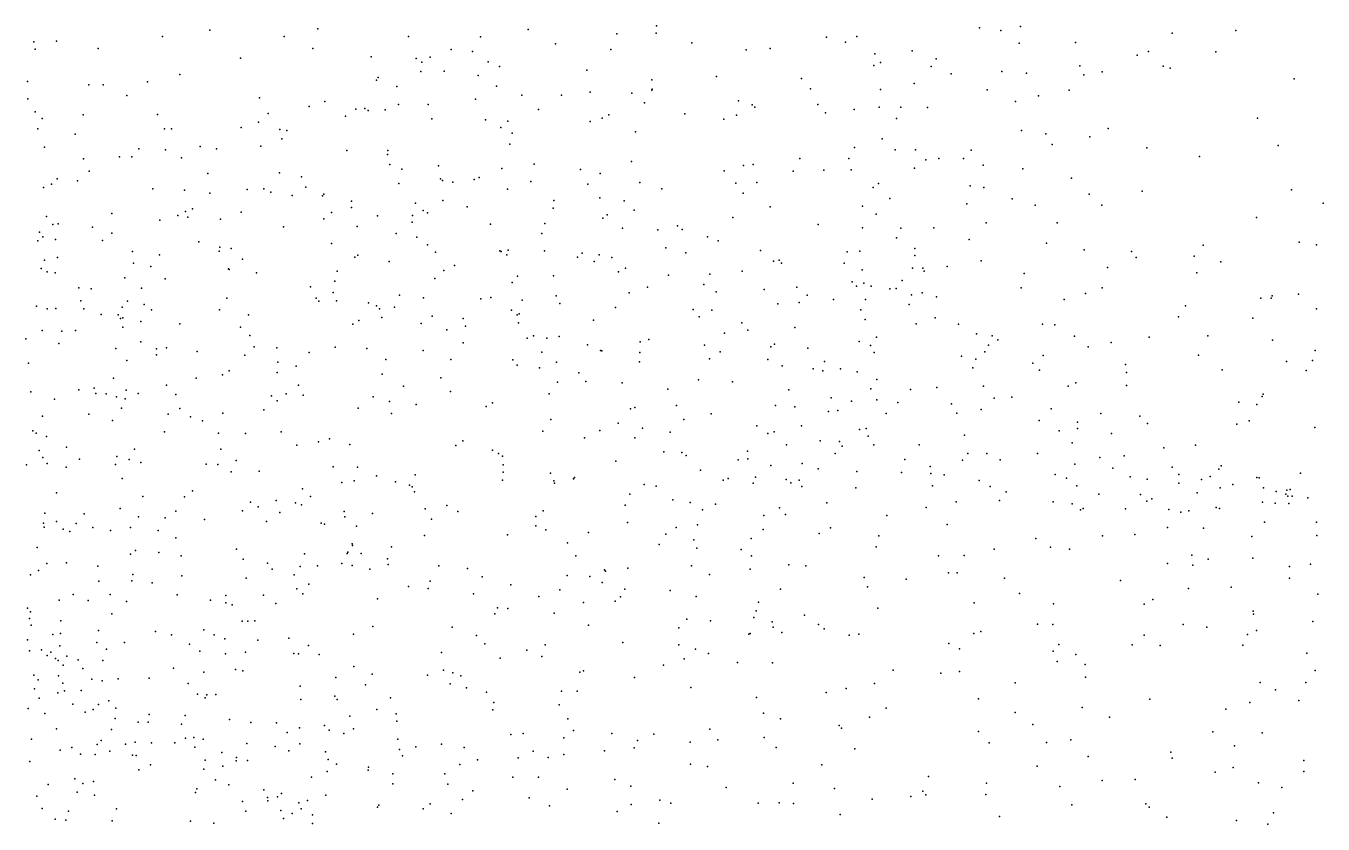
# Model space of a CAD drawing. Header units: metres. Extents: x -25 to 25, y -27.7 to 27.8.
# Drawn here: x 7.987 to 10.805, y -10.398 to -8.663 of the extents above; entities that cross this region are included whole.
import ezdxf

# ---------------------------------------------------------------- set-up
doc = ezdxf.new("R2010")
doc.units = ezdxf.units.M

msp = doc.modelspace()

# ---------------------------------------------------------------- linework, layer by layer
for p in [(8.3862, -8.672, 1.0687), (8.6206, -8.6693, 6.9168), (9.0781, -8.6706, 0.5251), (9.2704, -8.68, -4.2397), (9.3563, -8.6785, 2.5796), (9.3566, -8.6629, 17.1596), (10.059, -8.6671, 16.005), (10.1052, -8.6726, 13.7956), (10.1479, -8.6641, 14.7732), (10.4775, -8.6784, 14.2018), (10.6154, -8.6726, 5.7787), (8.0036, -8.6978, 18.0605), (8.0527, -8.6957, -20.939), (8.2833, -8.6858, -20.7062), (8.5479, -8.6856, 17.4344), (8.8177, -8.6859, 17.4028), (8.974, -8.6867, -1.8931), (9.1375, -8.7016, 7.0714), (9.4337, -8.6996, 7.0487), (9.7261, -8.6871, 13.0253), (9.7678, -8.6982, 16.6056), (9.7923, -8.6857, 6.2956), (10.1449, -8.7002, -20.8497), (10.2672, -8.6986, 14.9622), (8.0065, -8.7135, 1.5851), (8.1433, -8.7117, 6.9499), (8.4531, -8.7326, -2.8133), (8.6101, -8.7121, -2.7236), (8.7364, -8.7299, 0.9485), (8.8344, -8.7337, 6.9397), (8.8647, -8.731, -1.5501), (8.9104, -8.7141, -1.2881), (8.957, -8.7183, -2.1377), (9.2577, -8.7143, -15.407), (9.5517, -8.7149, 16.905), (9.6035, -8.7119, -15.3834), (9.8314, -8.7232, -0.2575), (9.9125, -8.7169, -20.837), (9.9647, -8.7343, 13.9211), (10.4011, -8.7266, -20.86), (10.4257, -8.7184, -17.6835), (10.5723, -8.7193, -3.2888), (8.8449, -8.7617, -2.2469), (8.847, -8.7419, -20.4533), (8.8956, -8.7614, -10.5151), (8.9911, -8.7408, 0.7366), (9.0155, -8.7508, -0.5725), (9.2056, -8.7588, -0.0004), (9.8291, -8.749, 16.4618), (9.8433, -8.7421, 13.1503), (9.9536, -8.7509, 14.5282), (10.1075, -8.7619, -0.63), (10.1609, -8.7655, -3.6759), (10.2766, -8.7499, 15.5216), (10.3252, -8.7628, 15.2299), (10.4579, -8.7502, 5.7896), (10.473, -8.7547, -0.7929), (7.9896, -8.7838, -8.5255), (8.1235, -8.7912, -4.7871), (8.1543, -8.7907, 1.1616), (8.2508, -8.7847, -2.87), (8.3212, -8.7685, 6.8825), (8.7485, -8.7806, -2.4137), (8.7522, -8.7748, -15.2866), (8.9695, -8.7703, -0.8908), (9.0092, -8.794, 6.9496), (9.3465, -8.7804, -20.724), (9.4874, -8.7726, -10.3215), (9.672, -8.7775, 13.1667), (9.917, -8.7881, 16.2752), (9.9969, -8.7672, 13.4437), (10.2855, -8.7691, 3.2377), (10.7425, -8.7779, 14.4276), (7.9904, -8.8213, 1.8691), (8.2061, -8.8143, -20.5517), (8.4939, -8.8188, -9.3009), (8.7923, -8.7947, -1.7296), (8.9633, -8.8221, -10.7463), (9.0643, -8.8131, -0.4346), (9.1501, -8.8133, -0.2207), (9.2127, -8.8067, 17.1693), (9.3034, -8.8087, 7.0034), (9.3467, -8.8027, -16.8344), (9.3472, -8.8003, 17.0643), (9.6916, -8.7996, 6.3591), (9.8439, -8.801, -4.0532), (10.0756, -8.8017, 15.8731), (10.1871, -8.815, 2.6052), (10.2534, -8.8025, 13.9601), (8.0065, -8.8498, 1.6681), (8.6019, -8.8377, -16.8895), (8.6357, -8.8272, -10.6966), (8.7035, -8.844, 6.835), (8.7229, -8.842, 17.2851), (8.7299, -8.8468, -2.1316), (8.767, -8.8453, 1.3051), (8.7958, -8.8337, 1.6357), (8.8606, -8.8336, -4.2488), (9.1007, -8.8443, 0.6258), (9.3308, -8.8299, -10.625), (9.5348, -8.8259, 6.6935), (9.5645, -8.8347, 16.7682), (9.5703, -8.8392, -4.1917), (9.7075, -8.8334, -20.758), (9.7861, -8.8447, 6.1944), (9.8406, -8.8393, 2.5404), (9.8879, -8.8398, 14.1624), (9.9456, -8.8405, 6.0232), (10.1371, -8.8271, 14.8195), (8.0217, -8.8641, 18.072), (8.1108, -8.8562, -2.8399), (8.2726, -8.8554, -15.0642), (8.4917, -8.872, 1.0493), (8.5132, -8.8534, 17.2746), (8.6813, -8.859, -2.2873), (8.8687, -8.8645, -10.2343), (8.9849, -8.867, -0.6789), (9.034, -8.8698, -20.5146), (9.2126, -8.8708, 0.4027), (9.2384, -8.8637, 0.1229), (9.2531, -8.8561, 2.3806), (9.4185, -8.854, 16.9298), (9.5033, -8.8652, -0.0304), (9.5304, -8.857, -10.1296), (9.7238, -8.8519, 16.5245), (9.8781, -8.8638, -0.4568), (10.6631, -8.8636, -0.8526), (8.0127, -8.8866, 18.2648), (8.0934, -8.8984, 17.6043), (8.2874, -8.8867, 17.3155), (8.3031, -8.8869, 6.7713), (8.4539, -8.884, -10.8782), (8.5383, -8.8881, 6.7682), (8.5532, -8.8898, -15.214), (9.0182, -8.8836, 2.1009), (9.0433, -8.8962, -16.863), (9.3109, -8.8934, -10.0678), (10.1501, -8.8901, 13.8043), (10.2025, -8.8975, 15.5028), (10.2984, -8.9041, 5.7926), (10.3386, -8.8859, 14.0683), (8.0267, -8.9263, -9.6858), (8.2318, -8.9297, -10.7397), (8.2901, -8.9324, -16.9766), (8.3649, -8.9253, -8.8334), (8.4009, -8.9297, -2.5984), (8.4972, -8.9242, -2.4761), (8.5423, -8.9081, -10.5134), (8.6839, -8.9337, -10.3366), (8.7726, -8.9335, 0.972), (9.0381, -8.92, 17.155), (9.787, -8.9272, 13.1086), (9.8475, -8.9083, -15.9776), (9.8752, -8.9325, 16.1896), (9.9199, -8.932, 13.9838), (10.0406, -8.9332, 5.9061), (10.2166, -8.9205, -0.7934), (10.4227, -8.928, 3.4435), (10.7081, -8.9227, 5.669), (8.1115, -8.9517, 6.7855), (8.1898, -8.9477, -2.7242), (8.2169, -8.9475, 1.083), (8.3249, -8.9496, -9.718), (8.7722, -8.9422, -1.4784), (9.0906, -8.9631, -15.423), (9.3028, -8.9576, -15.4524), (9.6686, -8.9508, -0.1837), (9.7744, -8.9509, -15.4555), (9.9419, -8.9541, -16.6498), (9.9703, -8.9507, -20.7046), (10.0241, -8.9512, 14.7504), (10.5369, -8.9468, 14.2854), (8.1238, -8.9789, -20.3693), (8.3817, -8.9835, -11.0868), (8.5374, -8.9819, 4.8555), (8.5852, -8.9906, -1.797), (8.7776, -8.964, 17.1563), (8.8036, -8.9741, -9.9719), (8.883, -8.9667, 4.739), (9.0205, -8.9728, -4.2144), (9.1913, -8.9752, -0.2637), (9.2344, -8.9839, 16.9571), (9.5041, -8.9776, 6.5695), (9.546, -8.9664, -10.5187), (9.5667, -8.9644, -16.8782), (9.6535, -8.9785, 6.3052), (9.7207, -8.9766, -10.1439), (9.7797, -8.9756, -3.9444), (9.9171, -8.9723, 13.3727), (10.0669, -8.9655, 13.6946), (10.1532, -8.9737, 15.0129), (8.0245, -9.0143, -8.459), (8.0419, -9.0067, 17.7072), (8.0541, -8.995, 1.1749), (8.0984, -8.9998, -10.2974), (8.2625, -9.0172, -4.5788), (8.4671, -9.0185, -10.097), (8.5035, -9.0169, -2.1815), (8.5947, -9.0134, 17.0864), (8.7967, -9.0056, 5.0786), (8.8872, -8.9953, -1.0913), (8.8915, -8.9987, 1.4878), (8.9142, -9.0023, -0.856), (8.9602, -8.997, 4.4989), (8.9716, -8.9925, 4.9543), (9.0328, -9.0179, 6.7966), (9.0834, -9.0013, 4.8309), (9.2079, -9.007, 0.4745), (9.3204, -9.0032, -4.1816), (9.3686, -9.0173, 2.3001), (9.5295, -9.0043, -20.6513), (9.575, -9.003, 16.5693), (9.8275, -9.0144, 2.3828), (9.8395, -9.005, -16.1736), (10.0385, -9.0105, -0.682), (10.068, -9.014, 15.657), (10.2586, -8.9939, 2.5206), (10.7367, -9.0194, 10.2631), (8.3311, -9.0202, 17.1388), (8.3862, -9.0261, 4.8719), (8.519, -9.0242, -1.9919), (8.5654, -9.0312, 4.5202), (8.6311, -9.0323, -1.5987), (8.6335, -9.0285, 1.0103), (8.6939, -9.0436, -9.2359), (8.8333, -9.0479, -1.2343), (8.8926, -9.0424, -10.8733), (9.1334, -9.0421, 4.4294), (9.2336, -9.0362, 4.5924), (9.2862, -9.0431, 0.2238), (9.545, -9.0267, -4.0884), (9.8638, -9.0377, 14.1223), (10.1299, -9.0389, 15.183), (10.2972, -9.0283, 2.7851), (10.4122, -9.0218, -20.6913), (10.8053, -9.0478, 10.4214), (8.1731, -9.0702, 17.3018), (8.3165, -9.0748, 6.5822), (8.333, -9.0659, 4.6992), (8.3483, -9.0604, -15.0283), (8.4541, -9.0678, 17.0214), (8.6502, -9.0686, 4.388), (8.6941, -9.0576, 6.6724), (8.7502, -9.0759, 5.246), (8.8266, -9.075, 10.6035), (8.8495, -9.0637, -16.9159), (8.8588, -9.0688, -20.4), (8.9452, -9.056, 5.1785), (9.1324, -9.0593, -10.8287), (9.2496, -9.0737, 2.1156), (9.3083, -9.0631, 4.82), (9.6035, -9.0564, 2.3247), (9.8045, -9.0545, -15.7744), (9.8339, -9.0717, -16.9752), (10.0309, -9.0497, 14.8847), (10.1797, -9.0528, 5.7942), (10.3247, -9.0521, 14.0726), (8.0314, -9.0772, 1.9251), (8.0449, -9.0945, 1.691), (8.0563, -9.093, -2.629), (8.1315, -9.1006, 6.5953), (8.2774, -9.0852, -2.5011), (8.3383, -9.0785, 5.1342), (8.4094, -9.0831, 4.5632), (8.5462, -9.0992, 6.5859), (8.6338, -9.0821, -16.9294), (8.706, -9.0987, -1.4397), (8.8255, -9.0892, 4.2848), (8.9962, -9.0936, 0.3937), (9.1139, -9.0923, 5.1576), (9.2405, -9.0805, 10.5221), (9.2831, -9.1027, 16.7167), (9.4022, -9.0972, 4.5042), (9.5229, -9.0795, -9.9047), (9.7083, -9.0944, 16.2508), (9.8048, -9.1015, 14.5523), (9.8876, -9.1026, 5.9804), (9.9596, -9.1016, 15.7346), (10.0731, -9.0911, 15.4305), (10.2276, -9.0912, 13.9335), (10.6606, -9.0796, -3.2294), (8.0121, -9.1298, -4.8537), (8.0161, -9.1111, 18.1696), (8.0234, -9.1216, 18.0063), (8.0504, -9.127, 17.5207), (8.1526, -9.1289, -14.7972), (8.1728, -9.1132, -11.2686), (8.3625, -9.1323, -2.1785), (8.7911, -9.1138, 16.9302), (8.8358, -9.122, 6.6847), (9.1077, -9.114, 10.7593), (9.3598, -9.1061, 6.6238), (9.4125, -9.1052, -16.9394), (9.4676, -9.1211, -10.6983), (9.491, -9.1299, 10.493), (9.8786, -9.1231, 14.7183), (10.0359, -9.127, -3.6154), (10.7531, -9.1326, 3.7768), (8.2181, -9.1531, 17.0831), (8.2771, -9.1601, -2.3191), (8.4066, -9.1525, -11.2619), (8.408, -9.144, -1.8083), (8.4324, -9.1465, -8.749), (8.6502, -9.136, 10.6049), (8.8594, -9.1384, 0.7563), (8.8763, -9.1546, -0.819), (9.0163, -9.1517, 5.286), (9.019, -9.1533, 16.7838), (9.0314, -9.1606, 10.2825), (9.0344, -9.15, -9.65), (9.1135, -9.152, -0.4023), (9.1951, -9.1569, 4.2249), (9.2319, -9.1602, 10.2925), (9.3769, -9.1449, 4.3328), (9.4206, -9.1557, 10.7318), (9.5825, -9.1513, 10.6432), (9.7714, -9.1541, 6.086), (9.799, -9.1522, 10.4907), (9.9179, -9.1468, -0.5602), (10.2044, -9.1354, -17.5054), (10.2865, -9.1495, -0.8408), (10.3893, -9.1534, 3.1669), (10.5446, -9.1395, 10.1409), (10.7907, -9.1388, 10.5452), (8.0271, -9.1718, 17.6954), (8.0548, -9.1661, -7.7919), (8.2199, -9.1785, 4.6402), (8.2579, -9.1861, -8.5869), (8.4568, -9.1699, 5.3476), (8.7013, -9.1656, 4.2192), (8.7079, -9.1613, 16.7993), (8.7757, -9.1752, 0.9219), (8.9175, -9.1835, 1.1607), (9.1852, -9.1658, 6.6777), (9.221, -9.1746, 1.9073), (9.2594, -9.1659, 5.1809), (9.6112, -9.1744, 4.7165), (9.6237, -9.1718, 4.4905), (9.6287, -9.1786, -15.6996), (9.7646, -9.1783, 16.0359), (9.9129, -9.1891, -9.7865), (9.918, -9.162, 2.2024), (9.9359, -9.1891, 10.6083), (9.9888, -9.1856, 13.799), (10.0621, -9.1734, -16.8823), (10.3371, -9.1882, 2.928), (10.399, -9.1663, 5.6441), (10.5253, -9.163, 14.2907), (10.5831, -9.1759, 5.6054), (8.0199, -9.1899, -14.1173), (8.0326, -9.1973, 2.0384), (8.0498, -9.1998, -2.4992), (8.2016, -9.2106, 5.2033), (8.289, -9.2128, -1.9413), (8.427, -9.1908, 6.4897), (8.428, -9.1923, 4.383), (8.4873, -9.1993, 10.7116), (8.6629, -9.1961, -4.3177), (8.8753, -9.2121, -0.6752), (8.8947, -9.1944, 5.3853), (9.0549, -9.2068, -15.4699), (9.1332, -9.2059, 1.7157), (9.274, -9.1972, 0.2432), (9.2892, -9.1895, 0.0103), (9.383, -9.2049, -15.5798), (9.4727, -9.2022, -3.9687), (9.5433, -9.1959, 6.3514), (9.8037, -9.1932, 14.265), (9.8903, -9.2164, 14.1305), (9.9387, -9.1959, 15.5858), (10.1555, -9.2009, 5.7349), (10.5312, -9.1995, 10.4288), (8.1013, -9.2324, 4.8289), (8.1282, -9.2343, -8.3091), (8.2379, -9.2328, -2.1611), (8.6052, -9.2297, 16.6875), (8.6542, -9.242, -1.3449), (8.6577, -9.2177, 10.3625), (9.043, -9.2207, -20.4528), (9.2974, -9.2427, 16.4984), (9.3373, -9.231, -10.8216), (9.4599, -9.2251, -9.6693), (9.4868, -9.2411, 16.3416), (9.5909, -9.2356, 5.0364), (9.6616, -9.2309, 4.8857), (9.7821, -9.2188, 4.649), (9.7915, -9.2282, 14.4284), (9.8073, -9.222, 10.7607), (9.823, -9.2284, 4.2665), (9.8637, -9.2341, 4.4295), (9.8778, -9.2336, 10.3447), (9.9342, -9.2429, 15.3992), (10.1489, -9.2321, 13.9249), (10.2892, -9.2444, 14.0733), (10.3251, -9.2324, 10.311), (8.0097, -9.272, 17.8213), (8.1058, -9.2604, 1.7106), (8.207, -9.2608, 1.0145), (8.2432, -9.2682, 10.6703), (8.4233, -9.2547, 0.9881), (8.6169, -9.2545, 5.4516), (8.6228, -9.2609, 0.947), (8.6611, -9.2607, -8.8225), (8.7309, -9.265, -15.2901), (8.7483, -9.2712, 6.5441), (8.7983, -9.2482, 10.2213), (8.8507, -9.2541, -9.023), (8.9753, -9.2561, -0.5364), (8.9969, -9.2531, -9.2574), (9.065, -9.259, 4.0752), (9.1384, -9.2493, 16.5963), (9.1468, -9.2661, -9.4206), (9.6203, -9.2668, 10.8192), (9.6671, -9.264, -16.2403), (9.684, -9.2477, -9.5541), (9.7417, -9.2572, 2.0784), (9.8107, -9.2574, 15.786), (9.9061, -9.2687, 15.137), (9.9107, -9.2472, 14.9226), (9.9652, -9.2514, -9.5901), (10.2424, -9.2576, 10.5488), (10.5065, -9.2713, -20.5735), (10.6703, -9.2543, -0.8753), (10.6925, -9.2549, 14.4336), (10.6946, -9.2492, 10.6119), (10.7519, -9.2462, 5.5285), (8.0323, -9.278, 1.3842), (8.0513, -9.2767, 4.9907), (8.1123, -9.2779, 17.2208), (8.1502, -9.2898, 10.8956), (8.1871, -9.2908, -4.7025), (8.1921, -9.2986, -1.7706), (8.1959, -9.2739, 6.4484), (8.1973, -9.2972, 4.514), (8.2593, -9.2802, -11.4922), (8.4073, -9.2803, -17.0001), (8.4704, -9.2911, 16.6084), (8.7549, -9.2776, -1.0084), (8.7601, -9.2965, -0.8279), (8.7876, -9.2745, 5.4682), (8.8695, -9.2937, 16.5819), (8.9368, -9.2985, 6.6034), (9.0417, -9.2806, 0.6455), (9.0541, -9.2907, 10.1414), (9.0581, -9.2884, -4.1945), (9.2679, -9.2746, 4.0663), (9.4365, -9.2791, 5.2528), (9.4492, -9.2953, 10.2285), (9.4772, -9.2809, 1.9366), (9.8009, -9.2803, -3.663), (9.8099, -9.3008, 4.8992), (9.9624, -9.297, 4.1805), (10.491, -9.2952, 10.0998), (10.6525, -9.2982, 9.9714), (10.7914, -9.2775, -2.2673), (8.0221, -9.3245, -2.2725), (8.0642, -9.3264, -11.5613), (8.0945, -9.3245, -2.0752), (8.1967, -9.3174, -14.578), (8.236, -9.3055, -14.0033), (8.3211, -9.3106, 10.4942), (8.453, -9.3176, 10.3214), (8.6966, -9.311, 16.5492), (8.71, -9.3031, 10.0795), (8.8451, -9.3093, -16.9904), (8.9008, -9.3236, 10.8106), (8.9414, -9.3152, 5.4868), (9.0566, -9.308, -10.9088), (9.2199, -9.3022, -0.1249), (9.5419, -9.3084, -17.1014), (9.555, -9.3242, 3.9968), (9.6575, -9.3181, -0.1143), (9.9209, -9.3105, 4.693), (10.0128, -9.3113, 5.7745), (10.1954, -9.311, -17.6479), (10.2226, -9.3129, -17.2546), (7.9865, -9.3427, 18.0639), (8.0582, -9.3533, -1.8907), (8.2364, -9.3493, 16.7759), (8.4727, -9.3359, 10.1103), (8.9367, -9.3519, 10.0464), (9.0757, -9.3417, -0.3668), (9.0893, -9.3366, -17.0426), (9.1188, -9.3412, 10.808), (9.145, -9.3377, 16.4543), (9.2067, -9.3559, -20.5283), (9.3215, -9.3495, 10.1373), (9.3403, -9.3447, 16.3357), (9.461, -9.357, 0.1239), (9.5046, -9.3304, -15.8281), (9.6131, -9.3545, 10.2285), (9.7969, -9.3489, -16.5862), (9.8221, -9.3577, 14.7188), (9.8347, -9.3395, 5.9375), (10.0521, -9.3323, 10.2993), (10.0784, -9.3568, 1.9846), (10.0861, -9.3367, 4.3017), (10.0984, -9.345, -17.0177), (10.2648, -9.3374, 10.734), (10.3445, -9.3513, 2.6794), (10.4273, -9.3392, -0.8756), (10.5549, -9.3364, -3.3146), (10.6957, -9.3456, -1.8208), (8.1822, -9.3639, -1.6146), (8.27, -9.3776, -14.2195), (8.2704, -9.365, 4.369), (8.2922, -9.3624, -8.3658), (8.3584, -9.3702, 10.9453), (8.4623, -9.3785, 9.8852), (8.4822, -9.3602, 4.1834), (8.532, -9.3625, -1.3377), (8.6023, -9.3728, 6.4379), (8.6582, -9.3608, -1.0962), (8.7276, -9.3643, 4.0483), (8.8494, -9.3685, -20.4085), (9.1077, -9.372, 0.5383), (9.2353, -9.3681, 0.3658), (9.2378, -9.3693, 0.1161), (9.3203, -9.3726, 5.4305), (9.4716, -9.3865, 5.3724), (9.4951, -9.371, -20.6206), (9.6051, -9.3602, 16.0268), (9.6854, -9.3632, -10.3635), (9.8299, -9.373, 15.0352), (10.0198, -9.3809, 14.2352), (10.0706, -9.371, -17.4882), (10.1971, -9.379, 14.0877), (10.2949, -9.3607, 2.0673), (10.5348, -9.3782, 3.3297), (10.7883, -9.3681, 5.4238), (7.9918, -9.3955, -7.5316), (8.206, -9.3901, 10.2781), (8.4282, -9.4127, -14.9509), (8.5336, -9.3934, 0.8962), (8.5734, -9.4025, -8.6131), (8.7685, -9.3878, -4.313), (8.91, -9.3882, 16.4373), (9.0449, -9.3883, 1.0082), (9.0537, -9.4003, 6.5387), (9.1028, -9.406, 1.2137), (9.1398, -9.3935, 10.0596), (9.3202, -9.3932, 3.9444), (9.5984, -9.3882, -3.6762), (9.6296, -9.4019, 5.2848), (9.6973, -9.4085, -17.3312), (9.7182, -9.4122, 10.9092), (9.7219, -9.3925, 1.9095), (9.7568, -9.408, 5.1883), (9.7928, -9.4146, 3.8641), (10.0445, -9.4058, -9.7577), (10.0504, -9.3871, 4.0613), (10.1748, -9.3959, -0.8065), (10.1891, -9.411, 5.4636), (10.376, -9.3991, 5.4165), (10.5858, -9.41, 5.3425), (10.7262, -9.3924, -1.5897), (10.7683, -9.4117, -3.306), (10.7827, -9.3901, 14.5071), (8.1768, -9.4288, 5.3895), (8.3564, -9.4286, -1.3991), (8.4139, -9.4214, -14.0192), (8.5322, -9.4159, -20.3396), (8.7606, -9.4198, 0.779), (8.8881, -9.4275, 3.9729), (9.1418, -9.4374, 0.3152), (9.1879, -9.4168, -4.0288), (9.2033, -9.4357, 6.4889), (9.2824, -9.4389, -15.6851), (9.4483, -9.4324, 16.1647), (9.5223, -9.4363, 6.2433), (9.8353, -9.4313, 15.242), (10.2679, -9.4389, 10.229), (10.3779, -9.4158, -20.4812), (7.9973, -9.4585, 17.6837), (8.1012, -9.4538, 1.4646), (8.1348, -9.45, -7.7535), (8.1383, -9.4617, 17.0678), (8.1606, -9.4627, 10.1409), (8.1836, -9.4689, 1.7537), (8.2042, -9.4542, -13.7909), (8.2305, -9.4618, 6.3495), (8.2923, -9.4434, -11.72), (8.3125, -9.4641, 9.883), (8.5199, -9.4669, -4.4742), (8.5523, -9.4624, -1.0286), (8.579, -9.4438, 5.569), (8.5893, -9.4652, -0.7953), (8.7412, -9.4689, -8.7206), (8.8067, -9.4456, -11.1186), (8.9088, -9.4572, 0.6511), (9.1237, -9.4627, 0.7522), (9.3817, -9.4526, -9.2102), (9.6442, -9.4537, 6.0819), (9.7365, -9.471, -17.6891), (9.8224, -9.4519, -10.0919), (9.9087, -9.453, 14.8505), (9.9661, -9.4489, -0.579), (10.0671, -9.4462, 14.3735), (10.1291, -9.4698, -3.3542), (10.2515, -9.4462, 5.3169), (10.3781, -9.4443, 2.3616), (10.6728, -9.4683, 5.2051), (10.6748, -9.4633, 3.4795), (8.0488, -9.474, 6.3956), (8.194, -9.4939, -1.5008), (8.2021, -9.4736, 11.0052), (8.3212, -9.4943, -8.0089), (8.5032, -9.4976, 6.3503), (8.5321, -9.4777, -11.4673), (8.7087, -9.4935, -0.5793), (8.7766, -9.479, 16.3997), (8.8345, -9.4855, 6.4787), (8.9864, -9.4897, 9.962), (9.0001, -9.482, 0.4973), (9.3006, -9.4949, -10.8182), (9.31, -9.4919, 1.4416), (9.4002, -9.4882, 0.305), (9.6151, -9.4876, -10.5331), (9.6577, -9.491, 3.7549), (9.7509, -9.4989, 5.4135), (9.7805, -9.4788, -3.5148), (9.8354, -9.4754, -9.2234), (9.8811, -9.4812, 5.682), (9.9978, -9.4845, 14.7105), (10.0622, -9.4965, 14.5679), (10.0906, -9.4719, 4.8744), (10.2143, -9.4948, -9.5079), (10.6222, -9.4807, 10.7868), (10.6612, -9.4857, 14.4263), (8.0224, -9.5108, 5.2284), (8.1234, -9.5064, 2.1259), (8.1744, -9.5206, -4.7657), (8.2954, -9.507, -17.0601), (8.3439, -9.5125, 16.5461), (8.37, -9.5214, -14.435), (8.4145, -9.5045, -1.2355), (8.7809, -9.5054, 9.8715), (9.1273, -9.5186, 3.9007), (9.2738, -9.5261, 16.2594), (9.416, -9.5186, -1.7441), (9.4756, -9.506, 5.4961), (9.7308, -9.5012, 15.7522), (9.8562, -9.5051, 3.7243), (10.0094, -9.5043, 3.7487), (10.1885, -9.5205, 5.0124), (10.2717, -9.5239, 4.6236), (10.3222, -9.5052, 5.0993), (10.4072, -9.511, -3.2734), (10.4235, -9.5272, 2.8608), (10.6444, -9.5213, -2.1464), (8.0015, -9.5429, 10.227), (8.0088, -9.5481, 17.5431), (8.0312, -9.5549, -12.0209), (8.2875, -9.5453, 4.2781), (8.4046, -9.5483, 0.793), (8.4633, -9.5484, -14.2186), (8.5413, -9.5453, -0.6187), (9.1098, -9.5433, 10.8005), (9.2333, -9.5419, -1.9105), (9.3264, -9.5374, 10.8258), (9.3865, -9.5456, -17.293), (9.5748, -9.5324, -17.4734), (9.5985, -9.5484, -1.2482), (9.6122, -9.5451, -1.9247), (9.6716, -9.5318, -1.5598), (9.7976, -9.5403, -16.7565), (9.8125, -9.5378, -20.6379), (9.817, -9.5542, -1.1242), (10.0261, -9.5525, 3.5887), (10.2317, -9.5426, 4.8648), (10.2719, -9.5376, -0.9895), (10.3456, -9.5487, 4.2625), (10.6177, -9.5283, -0.887), (10.7873, -9.5355, -2.732), (8.0747, -9.5781, 17.2486), (8.2221, -9.5829, -1.353), (8.4097, -9.5829, -14.7655), (8.5755, -9.5743, 0.7169), (8.6221, -9.5665, 4.0244), (8.6459, -9.56, 10.8624), (8.6905, -9.5723, 6.3903), (8.9206, -9.5746, 16.3581), (8.9356, -9.5647, -4.2187), (9.2006, -9.5585, -1.4662), (9.3096, -9.558, 0.5293), (9.6396, -9.5737, 5.9626), (9.7125, -9.5648, 3.6257), (9.7545, -9.5663, 5.6184), (9.7602, -9.5759, 15.5056), (9.8294, -9.573, 3.5111), (9.9273, -9.5732, 10.2714), (10.2603, -9.5687, 10.8455), (10.4595, -9.5799, 4.9815), (10.5281, -9.5738, 14.3811), (8.0152, -9.5854, 1.1834), (8.0234, -9.6006, 0.9427), (8.1031, -9.6046, -7.5819), (8.1843, -9.5985, 16.9681), (8.2111, -9.6051, 1.8333), (8.2363, -9.6119, 9.8134), (8.4435, -9.6074, -13.8282), (9.0003, -9.5849, -10.9705), (9.0132, -9.5921, -1.893), (9.022, -9.5978, -0.1438), (9.2682, -9.609, -9.0809), (9.373, -9.5887, -15.9014), (9.4118, -9.5903, -20.6144), (9.4212, -9.5967, 16.1736), (9.5341, -9.606, -9.1582), (9.5547, -9.5873, -1.0289), (9.5555, -9.6037, 10.1484), (9.7453, -9.5924, 15.8958), (9.8962, -9.6049, 3.2999), (10.0216, -9.6065, -9.2225), (10.0337, -9.5922, -1.4454), (10.0747, -9.5919, 14.8848), (10.1034, -9.6061, 10.2619), (10.1851, -9.5921, 3.6562), (10.3203, -9.601, 3.9174), (10.3729, -9.5973, 4.0746), (7.9875, -9.617, -1.6581), (8.0324, -9.6138, 10.0615), (8.0739, -9.6217, 1.377), (8.1812, -9.6162, 5.4474), (8.378, -9.6156, 6.3075), (8.4037, -9.616, 9.7611), (8.4323, -9.6323, -11.8065), (8.4931, -9.6303, 16.4755), (8.6541, -9.6211, -8.4271), (8.7067, -9.6217, 0.6011), (8.8324, -9.6386, -15.4488), (9.0234, -9.6168, -1.3591), (9.0235, -9.6329, 9.8914), (9.1267, -9.6346, -2.1864), (9.4521, -9.6281, 10.8399), (9.6049, -9.6181, 16.125), (9.6735, -9.614, 5.7989), (9.7084, -9.6253, -0.0267), (9.7922, -9.6312, 16.0374), (9.8893, -9.6335, 15.4432), (9.9514, -9.6206, -17.0037), (9.9531, -9.6357, 15.2884), (9.9817, -9.6388, -17.7), (10.2232, -9.6377, 1.7803), (10.266, -9.6155, 3.3339), (10.3481, -9.6244, 3.6963), (10.4774, -9.6216, 10.0856), (10.4922, -9.6378, 4.6801), (10.5788, -9.6262, -3.152), (10.5836, -9.6189, 4.8713), (10.7563, -9.6352, 4.91), (8.1958, -9.6466, 1.9985), (8.6731, -9.6551, 9.7978), (8.6995, -9.6518, -11.3216), (8.748, -9.6404, -1.625), (8.7894, -9.654, -20.4878), (8.82, -9.661, 5.6654), (8.8261, -9.6647, -11.1447), (9.0218, -9.6503, -20.5367), (9.1339, -9.6518, -3.8437), (9.135, -9.6567, 3.824), (9.1763, -9.6469, -1.1207), (9.1783, -9.6443, 6.405), (9.3299, -9.6595, -2.2848), (9.3557, -9.6629, -3.5914), (9.5016, -9.6501, 3.6132), (9.5127, -9.6468, -0.8228), (9.5672, -9.6565, 3.4442), (9.5718, -9.6434, -17.7835), (9.6388, -9.6485, -16.6163), (9.6489, -9.6557, -2.1868), (9.6667, -9.6502, 1.5832), (9.6727, -9.6637, 3.2927), (9.7898, -9.6667, 3.1467), (9.9567, -9.6625, 15.9809), (10.0583, -9.6511, -3.2274), (10.0818, -9.6642, -9.6707), (10.2475, -9.6458, 14.76), (10.27, -9.6624, 3.1013), (10.3863, -9.6432, -1.2466), (10.4229, -9.6477, 14.4762), (10.4922, -9.657, 3.8853), (10.5413, -9.6489, 4.382), (10.5602, -9.6424, -1.8892), (10.5815, -9.667, 4.0914), (10.6092, -9.6598, -20.2919), (10.6615, -9.6444, 9.9595), (10.6664, -9.6453, -2.472), (10.6761, -9.6665, -1.3373), (8.053, -9.6776, 5.3051), (8.2402, -9.6853, -20.2499), (8.3314, -9.6861, -0.6992), (8.3481, -9.6733, -7.8554), (8.5302, -9.6944, -8.0115), (8.5875, -9.669, -15.1861), (8.605, -9.6858, -4.5337), (8.8311, -9.6753, 0.3933), (9.2987, -9.6805, 10.0056), (9.3924, -9.693, 1.0714), (10.1023, -9.6944, 15.7837), (10.1169, -9.6755, 10.8388), (10.3181, -9.6808, 10.1745), (10.4088, -9.6816, -20.381), (10.4226, -9.6956, 2.5383), (10.4335, -9.6905, 15.4472), (10.5319, -9.6777, 3.405), (10.7036, -9.6748, 10.7968), (10.7244, -9.6804, 4.5518), (10.7263, -9.6717, -2.9042), (10.7291, -9.6851, 15.3824), (10.7337, -9.6707, 4.3723), (10.738, -9.6846, 3.4535), (10.7723, -9.6889, -0.9942), (8.0275, -9.7222, 10.9875), (8.1129, -9.7235, 9.875), (8.1915, -9.7116, 1.6727), (8.3119, -9.7174, -0.9093), (8.457, -9.7169, -20.4149), (8.4747, -9.6982, 10.9495), (8.491, -9.7078, -14.5147), (8.5379, -9.7206, -1.4618), (8.572, -9.6996, 5.6367), (8.5856, -9.7041, -1.7668), (8.6777, -9.7183, 0.4807), (8.7398, -9.7223, -0.2553), (8.8539, -9.7125, 6.3978), (8.9014, -9.7052, 0.2503), (8.9247, -9.7184, 10.8254), (9.1108, -9.7167, -17.1453), (9.2886, -9.7046, 6.2956), (9.4301, -9.6984, 6.1576), (9.4565, -9.7146, 5.7255), (9.4851, -9.7024, -10.5809), (9.6242, -9.7106, 0.1908), (9.7267, -9.6996, -0.4743), (9.9426, -9.7097, 2.9892), (10.0077, -9.6971, -17.2052), (10.2191, -9.6972, 15.1964), (10.2604, -9.7018, 15.3882), (10.278, -9.7145, -9.3748), (10.2843, -9.7116, 15.6363), (10.376, -9.7124, 14.9142), (10.4703, -9.7136, 15.1591), (10.4959, -9.7197, 14.6467), (10.5137, -9.7171, 3.1806), (10.5733, -9.7097, 15.6195), (10.5799, -9.7118, 3.2078), (10.6739, -9.6982, 14.5659), (10.7011, -9.7005, 3.8431), (10.7306, -9.7008, 15.2069), (8.0248, -9.7439, 17.4457), (8.0259, -9.7526, -4.8674), (8.0527, -9.7403, 0.7345), (8.096, -9.7442, 17.2524), (8.1316, -9.7527, -1.5485), (8.2136, -9.7528, 1.8783), (8.2314, -9.73, -17.1657), (8.2894, -9.7318, -4.7399), (8.3746, -9.7359, 0.5707), (8.5096, -9.74, -0.3735), (8.6284, -9.7437, 16.5561), (8.635, -9.7458, -1.2758), (8.6797, -9.7302, -8.2154), (8.7052, -9.75, -2.0571), (8.868, -9.7347, 9.8387), (9.0945, -9.7289, 16.415), (9.0947, -9.7496, -15.6553), (9.2936, -9.7424, 16.3786), (9.3998, -9.7527, -0.4989), (9.4457, -9.7474, 16.353), (9.5898, -9.7268, 10.8329), (9.6369, -9.7251, 3.153), (9.8573, -9.7266, 10.8219), (9.9881, -9.7463, -17.4421), (10.4672, -9.753, 2.1697), (10.6779, -9.7416, 3.4032), (10.7908, -9.7412, 15.6573), (8.0672, -9.7567, -7.3457), (8.0818, -9.7617, 4.5055), (8.17, -9.7596, -13.6863), (8.2741, -9.7599, 4.2679), (8.312, -9.7752, -1.5905), (8.8524, -9.7705, 3.8832), (9.0327, -9.7691, 6.3875), (9.1164, -9.7579, 9.8948), (9.2087, -9.7641, -20.5861), (9.377, -9.7675, 3.5463), (9.4378, -9.7799, -16.2901), (9.5623, -9.7766, 1.2741), (9.5889, -9.7571, -10.3889), (9.7103, -9.7659, -16.83), (9.7349, -9.7538, 3.0188), (9.8399, -9.771, -9.9184), (10.1813, -9.7771, -1.8384), (10.3258, -9.7714, 15.87), (10.3965, -9.768, -1.6485), (10.5453, -9.7545, 14.8706), (10.6502, -9.7723, 14.7119), (10.7918, -9.7706, 14.9042), (8.0108, -9.7967, 0.8724), (8.2245, -9.8028, 17.04), (8.2753, -9.8075, -0.5146), (8.4441, -9.8002, 0.4058), (8.6849, -9.8094, 10.9028), (8.6858, -9.8063, 0.0914), (8.6951, -9.7885, 0.2576), (8.6958, -9.7919, -0.0953), (8.781, -9.7954, -8.5226), (9.1635, -9.7865, -0.6448), (9.3627, -9.7901, -15.9692), (9.4444, -9.7981, 5.9881), (9.5407, -9.801, -0.2303), (9.8339, -9.7947, -17.8728), (10.0908, -9.8001, 1.606), (10.2133, -9.7955, 10.7948), (10.2545, -9.8, -3.0582), (8.0316, -9.8316, -20.0786), (8.0746, -9.8295, 1.4167), (8.143, -9.8369, 6.3017), (8.2139, -9.8108, -12.1968), (8.324, -9.8145, 6.282), (8.4589, -9.8221, 5.5996), (8.5115, -9.8303, -2.0801), (8.5918, -9.81, -11.6459), (8.62, -9.8366, -20.5361), (8.6732, -9.8312, 6.3158), (8.6955, -9.8355, 3.9219), (8.7152, -9.8099, -15.3711), (8.7724, -9.8211, -4.4253), (8.7735, -9.8336, -2.268), (8.8837, -9.8361, 5.7059), (9.1816, -9.8146, 6.3187), (9.4331, -9.8364, 10.8122), (9.5631, -9.8143, 0.5446), (9.6446, -9.8341, -0.0267), (9.6812, -9.8365, 10.1393), (9.9694, -9.8147, 16.2855), (10.0256, -9.814, 10.7681), (10.4669, -9.8313, -1.9093), (10.5204, -9.813, 15.8584), (10.5221, -9.835, 1.7654), (10.5553, -9.8217, 10.8058), (10.6527, -9.8195, 3.1196), (10.7777, -9.8325, 3.227), (7.9967, -9.8562, 6.3528), (8.014, -9.8468, 1.2002), (8.219, -9.8555, -1.7803), (8.3252, -9.8578, -1.1125), (8.4651, -9.8629, -12.0601), (8.5214, -9.8435, -7.8359), (8.5691, -9.8561, 0.1874), (8.5827, -9.8378, -13.7887), (8.7335, -9.8439, -14.0006), (8.946, -9.8425, -17.1064), (8.9776, -9.8605, -20.59), (9.163, -9.857, 16.49), (9.2119, -9.8594, -17.2802), (9.2441, -9.8453, 9.936), (9.2458, -9.848, -15.7818), (9.2942, -9.8411, 6.1855), (9.4718, -9.8555, -3.3675), (9.5602, -9.8438, 16.4148), (9.8079, -9.8618, 1.4158), (9.8991, -9.8653, -20.6528), (9.9911, -9.8514, -2.1612), (10.0103, -9.8518, 2.8174), (10.1133, -9.8634, -20.591), (10.7323, -9.8633, -20.1933), (10.7324, -9.838, 15.8422), (8.1447, -9.8694, -17.3239), (8.2163, -9.8686, 0.5091), (8.2611, -9.8733, 10.9888), (8.5751, -9.886, 16.7013), (8.6012, -9.8759, -14.295), (8.818, -9.881, 9.8253), (8.8607, -9.8854, 16.5863), (8.8646, -9.8699, 6.3428), (9.04, -9.8778, 5.7251), (9.1469, -9.8884, -0.3811), (9.2388, -9.8723, 3.629), (9.2881, -9.887, -2.5141), (9.3867, -9.89, 3.2344), (9.6261, -9.8873, -2.4509), (9.8152, -9.8822, -9.1116), (10.3648, -9.868, 2.8457), (10.5127, -9.8856, 2.932), (10.6057, -9.883, -2.6598), (8.0587, -9.9111, 9.8077), (8.0888, -9.8985, 2.2479), (8.122, -9.9117, 17.2519), (8.1695, -9.899, 1.6885), (8.2052, -9.9138, -20.3158), (8.3151, -9.8997, -0.6949), (8.3876, -9.9113, 0.2721), (8.4206, -9.901, -1.1318), (8.4209, -9.917, -20.4865), (8.435, -9.9213, 16.8504), (8.5028, -9.8998, -14.7803), (8.5295, -9.9185, -15.041), (8.5884, -9.8969, -0.0513), (8.7507, -9.908, -11.3688), (8.9594, -9.897, -3.9605), (9.1014, -9.9031, 3.7169), (9.1982, -9.9157, -3.5484), (9.267, -9.9135, 5.9331), (9.2789, -9.9039, 10.8103), (9.4431, -9.9033, -9.0427), (9.5782, -9.915, 2.9701), (10.047, -9.917, 10.1809), (10.1455, -9.8964, -9.2086), (10.2194, -9.9188, 16.2019), (10.4164, -9.9197, 10.7855), (10.4355, -9.9095, 16.0041), (10.7938, -9.8976, 9.8709), (7.99, -9.9283, 9.9474), (7.9967, -9.9366, 3.2266), (8.1735, -9.9408, 5.3887), (9.0058, -9.9408, 9.864), (9.0113, -9.9275, 16.5734), (9.0336, -9.9291, -10.9583), (9.1342, -9.9389, 10.8498), (9.5681, -9.9486, -16.7731), (9.5736, -9.9339, 10.765), (9.6781, -9.9435, 0.7715), (9.8375, -9.9285, 10.7034), (10.6532, -9.9352, 3.2549), (10.6543, -9.9412, -6.0934), (7.9941, -9.9509, 4.8342), (7.9982, -9.9655, 1.0372), (8.0622, -9.956, 0.6375), (8.144, -9.9769, -7.0697), (8.3732, -9.9756, -1.2627), (8.4562, -9.9563, 9.7369), (8.4684, -9.9564, 4.0523), (8.4841, -9.9558, -0.2199), (8.7407, -9.9684, -0.8712), (8.9128, -9.9697, -11.1367), (9.2089, -9.9655, -10.7637), (9.405, -9.9713, 9.9848), (9.4226, -9.9526, -17.7879), (9.4743, -9.9558, -20.6638), (9.6084, -9.9583, -17.0909), (9.6104, -9.9697, 10.0632), (9.7085, -9.9637, 0.1934), (9.7211, -9.9736, 16.5022), (10.1846, -9.9628, -2.1418), (10.2183, -9.9638, 10.1188), (10.5015, -9.9641, 2.6984), (10.5527, -9.9696, 9.9734), (10.6606, -9.9769, 10.7706), (10.7832, -9.957, 15.9608), (7.99, -9.9969, 10.6838), (8.0448, -9.9858, 6.2797), (8.0614, -9.9834, -1.6335), (8.1408, -10.0033, -12.4281), (8.201, -10.0031, 0.3582), (8.2682, -9.9791, 6.2318), (8.3028, -9.9862, -7.2695), (8.3419, -10.0063, 5.501), (8.3958, -9.9861, 11.0065), (8.4186, -9.9952, -7.473), (8.4901, -9.9977, 6.2367), (8.5575, -9.9935, 11.0044), (8.698, -9.9849, 3.884), (8.9653, -9.9876, -0.4727), (8.9836, -10.006, -8.7003), (9.2835, -10.0027, 3.2837), (9.5571, -9.9847, -18.1408), (9.5601, -9.9833, -10.2616), (9.6292, -9.9812, -3.214), (9.7757, -9.9869, 10.1081), (9.7968, -9.9847, 1.0819), (9.9923, -10.005, -2.3167), (10.0464, -9.9835, 16.4086), (10.0614, -9.979, 10.6673), (10.4162, -9.987, -2.1565), (10.6408, -9.9858, 2.8836), (7.9945, -10.0214, 1.2701), (8.0201, -10.0187, 3.5167), (8.0326, -10.0312, 0.843), (8.0407, -10.0243, 1.4627), (8.0601, -10.0105, 5.163), (8.0752, -10.0329, -17.5352), (8.1618, -10.0173, 1.8418), (8.3647, -10.0216, 17.0193), (8.4201, -10.0277, -1.0504), (8.4634, -10.024, -0.0631), (8.5684, -10.0266, 5.6169), (8.5785, -10.0275, -4.6446), (8.6005, -10.0094, -7.661), (8.6236, -10.0288, -11.9866), (8.8897, -10.025, 10.9623), (9.075, -10.0194, -0.2008), (9.1078, -10.0334, -2.588), (9.1152, -10.0077, 5.8891), (9.4054, -10.0083, 0.043), (9.4417, -10.0174, 3.0085), (9.4695, -10.027, -16.5633), (10.0155, -10.0168, 1.2791), (10.2188, -10.0217, -2.9471), (10.2313, -10.0071, 2.7004), (10.2681, -10.0288, -20.5813), (10.3905, -10.0083, 16.1523), (10.4516, -10.0093, -2.828), (10.6311, -10.009, 16.0472), (10.7703, -10.0263, 3.4474), (8.0506, -10.038, 17.3668), (8.0562, -10.0424, 2.3), (8.0672, -10.052, 2.9047), (8.1002, -10.0406, 9.7172), (8.1104, -10.0595, 10.9729), (8.1533, -10.0424, -1.999), (8.3072, -10.0586, -1.0517), (8.4421, -10.062, 0.1053), (8.6989, -10.0549, 9.8209), (8.8939, -10.0629, -7.7854), (9.017, -10.0371, 3.7014), (9.3722, -10.0519, -17.0286), (9.4169, -10.0388, 10.7796), (9.5328, -10.0461, 16.5637), (9.6087, -10.0469, 2.8597), (9.8709, -10.063, 0.8809), (10.2274, -10.0443, 10.6698), (10.2883, -10.0511, 1.3619), (8.0034, -10.0737, 2.5087), (8.0133, -10.0838, 10.3367), (8.0569, -10.0755, -1.3156), (8.1299, -10.0828, 2.1459), (8.1525, -10.0862, 4.449), (8.1868, -10.0818, 3.1291), (8.2543, -10.0808, -2.2238), (8.3734, -10.0671, -1.4125), (8.458, -10.0649, -0.591), (8.6596, -10.079, -17.1606), (8.7391, -10.0719, -14.0475), (8.8593, -10.0739, 9.8567), (8.9142, -10.0687, 16.6828), (8.9318, -10.0753, -15.6114), (9.19, -10.0677, 16.6134), (9.1978, -10.0646, 3.4564), (9.309, -10.0794, -18.0196), (9.9746, -10.0696, -9.641), (10.0154, -10.0661, 2.6831), (10.1362, -10.0907, 10.0768), (10.2891, -10.078, 16.2915), (10.6684, -10.0898, -6.3082), (10.768, -10.0896, 16.0628), (10.7879, -10.0639, 10.7252), (8.0048, -10.1039, -1.8214), (8.0556, -10.1123, 5.0043), (8.0669, -10.0916, 4.7179), (8.0706, -10.1083, -20.1887), (8.1067, -10.107, 0.6093), (8.3389, -10.0921, 4.1764), (8.3596, -10.1155, 9.7049), (8.3796, -10.1165, 0.2589), (8.3993, -10.1162, 6.1206), (8.5822, -10.0979, -7.3637), (8.7246, -10.0947, -15.4739), (8.9083, -10.0931, -20.645), (8.9437, -10.1016, -8.3893), (8.9872, -10.1112, 6.128), (9.1506, -10.1088, 0.0341), (9.1841, -10.1084, -3.4442), (9.4311, -10.1008, -17.3368), (9.7258, -10.1115, -17.7699), (9.7692, -10.1026, 10.63), (9.8302, -10.0924, -3.0793), (10.7017, -10.1057, 9.8898), (7.9911, -10.1461, 10.1372), (8.0155, -10.1237, 10.4873), (8.0885, -10.1367, 1.7472), (8.1443, -10.1378, 3.6396), (8.1664, -10.13, -1.7725), (8.1817, -10.1458, 5.2883), (8.376, -10.1231, -13.4936), (8.5841, -10.1268, -0.8265), (8.6578, -10.1197, -0.2325), (8.6625, -10.1266, -12.1743), (8.7784, -10.1234, -7.454), (9.0034, -10.1336, -8.1111), (9.1455, -10.1382, -15.7223), (9.5743, -10.1227, 0.2339), (9.8559, -10.1454, 10.0572), (10.0568, -10.1254, 0.9967), (10.2818, -10.1446, -9.2985), (10.4285, -10.1259, -2.4071), (10.6464, -10.1337, 2.1941), (10.7525, -10.1289, 1.9409), (8.0274, -10.1575, -7.0254), (8.1152, -10.1541, 2.6862), (8.1324, -10.1489, -4.8811), (8.1803, -10.1685, 17.2485), (8.2307, -10.1758, 6.0859), (8.2543, -10.1594, 3.0068), (8.3327, -10.1618, -1.6005), (8.4285, -10.1702, 11.079), (8.6901, -10.1633, -0.0821), (8.7487, -10.1484, -4.4735), (8.7909, -10.1582, 16.746), (8.7926, -10.174, 6.1046), (9.0008, -10.1493, -7.5699), (9.1644, -10.1687, -16.7509), (9.589, -10.1568, -2.6114), (9.6265, -10.1692, 10.0084), (9.8199, -10.1652, -9.0579), (10.1361, -10.1553, -9.4796), (10.3415, -10.165, 10.6646), (10.5941, -10.148, 2.8927), (8.0527, -10.1904, 3.7962), (8.1725, -10.1922, -12.8843), (8.2521, -10.1759, 11.0266), (8.3242, -10.1802, 3.4168), (8.4754, -10.1772, -1.1834), (8.5308, -10.1774, 5.6102), (8.5539, -10.1987, 0.2148), (8.5809, -10.1888, -2.602), (8.6351, -10.1833, 6.0696), (8.6456, -10.1933, 5.757), (8.6771, -10.201, -0.5241), (8.6981, -10.1907, 5.9085), (9.04, -10.203, 9.9081), (9.0669, -10.2008, 3.5844), (9.1761, -10.1942, -10.8912), (9.2594, -10.2009, -2.7063), (9.351, -10.2021, 16.6498), (9.473, -10.1917, 2.928), (9.7537, -10.1835, 2.7341), (9.7588, -10.1893, 16.629), (10.0563, -10.1965, 16.5141), (10.1747, -10.1813, 2.6454), (10.5657, -10.1973, -6.0918), (10.6728, -10.1991, 3.1777), (7.9986, -10.2133, 10.7193), (8.0864, -10.2315, 4.8049), (8.1416, -10.2246, -1.0932), (8.1503, -10.2157, -17.6762), (8.2028, -10.2237, 0.5536), (8.2235, -10.2195, -13.1168), (8.2593, -10.2209, 4.2487), (8.3101, -10.2213, 5.4066), (8.3329, -10.2109, -7.0427), (8.3514, -10.2091, -17.4939), (8.3536, -10.2304, -12.695), (8.3713, -10.2134, 3.21), (8.4663, -10.2227, -14.9475), (8.5279, -10.2289, -1.0039), (8.5818, -10.2232, -7.0881), (8.7949, -10.2134, -16.8528), (8.8338, -10.2298, -4.0418), (8.8897, -10.2239, 3.691), (8.9391, -10.2315, -0.0686), (9.1557, -10.21, -20.679), (9.308, -10.2317, 3.1037), (9.3157, -10.2161, -10.6119), (9.4299, -10.2199, -17.5355), (9.4904, -10.2142, -10.2424), (9.5909, -10.2098, -10.049), (9.6165, -10.2311, -8.9675), (10.0798, -10.2211, 0.7241), (10.204, -10.2203, -20.7368), (10.2575, -10.2148, 1.044), (10.6131, -10.2274, 9.9257), (8.0606, -10.2371, -2.1201), (8.1054, -10.2456, 9.6789), (8.1371, -10.2464, 2.0167), (8.1686, -10.2393, 2.2861), (8.2183, -10.2481, -20.3648), (8.226, -10.2487, 3.7465), (8.3759, -10.2586, 3.9162), (8.4124, -10.2422, -20.5257), (8.443, -10.2602, 3.3416), (8.4441, -10.253, 5.9296), (8.4679, -10.2595, -4.7729), (8.5581, -10.2383, -13.6462), (8.6378, -10.2407, -0.6994), (8.6435, -10.257, 16.8629), (8.7986, -10.2355, -0.2663), (8.8049, -10.2493, -2.7308), (8.968, -10.2578, -16.5718), (9.0559, -10.2534, -11.2279), (9.0891, -10.2391, 10.9416), (9.1214, -10.2531, 16.6906), (9.1551, -10.2467, -18.1507), (9.2439, -10.2385, -16.5557), (9.7876, -10.2343, -9.7724), (10.2946, -10.2509, -2.7154), (10.4743, -10.2412, 1.264), (10.4774, -10.2541, 2.6614), (10.7632, -10.2595, 1.5517), (7.9948, -10.2616, 1.6492), (8.232, -10.2794, 2.1381), (8.2571, -10.2692, 2.4116), (8.3728, -10.2783, 9.7419), (8.4143, -10.272, -0.8661), (8.6408, -10.2836, -4.5974), (8.6613, -10.2673, -17.0116), (8.7305, -10.2808, -13.9821), (8.7308, -10.2741, 0.1197), (8.7838, -10.2886, -0.3925), (8.8967, -10.2882, 9.9114), (8.9297, -10.2681, 11.0706), (9.4305, -10.2675, -16.0715), (9.4679, -10.2725, -18.2425), (9.7163, -10.2691, -20.8344), (10.1837, -10.2716, -2.8947), (10.5707, -10.2847, 16.2357), (10.6098, -10.275, 10.6438), (10.7637, -10.2834, -6.52), (8.0351, -10.3113, 5.0243), (8.0928, -10.2993, 4.6103), (8.1098, -10.3096, 0.7907), (8.133, -10.3049, 4.4349), (8.3985, -10.3012, 0.4783), (8.4274, -10.3126, 3.0027), (8.6067, -10.2956, -0.8844), (8.784, -10.3102, 11.1563), (8.9034, -10.3106, -0.3965), (9.0449, -10.2959, -17.8642), (9.1005, -10.2956, -7.3335), (9.2663, -10.3011, 10.8216), (9.3007, -10.3151, -8.6527), (9.6535, -10.3084, 16.6795), (9.9478, -10.2945, -9.5957), (10.074, -10.3084, 2.6366), (10.2336, -10.3163, 10.6065), (10.3256, -10.3028, 10.0329), (10.3971, -10.3007, 16.3144), (10.6652, -10.3077, 2.6566), (8.0105, -10.3369, 10.2624), (8.0976, -10.3285, 11.0334), (8.1357, -10.3348, 5.9335), (8.3548, -10.3289, 5.8188), (8.3581, -10.3208, 2.7765), (8.5032, -10.3234, -14.6124), (8.5112, -10.3399, -17.644), (8.5333, -10.3383, 16.9521), (8.5416, -10.3314, -12.7132), (8.6383, -10.3349, -17.4708), (8.9349, -10.3441, -0.1125), (8.9573, -10.3257, -11.909), (9.0799, -10.3407, -17.6393), (9.1624, -10.3217, 3.405), (9.5081, -10.318, 0.3132), (9.7439, -10.3202, 0.3964), (9.8254, -10.3432, 2.6897), (9.9095, -10.3375, 10.5841), (9.9354, -10.326, 10.0244), (9.9424, -10.3343, -9.17), (10.0724, -10.3331, -9.3781), (10.7159, -10.3179, 2.3335), (8.0218, -10.3641, -20.1077), (8.0791, -10.3694, 5.2777), (8.183, -10.3645, 4.0837), (8.4571, -10.3488, -12.946), (8.464, -10.3699, 11.1878), (8.5125, -10.3473, -1.4875), (8.5403, -10.3678, 9.837), (8.5793, -10.3513, -0.7175), (8.5848, -10.3643, -1.2355), (8.5982, -10.3465, -15.6369), (8.7503, -10.3608, -4.32), (8.7536, -10.3562, 9.8885), (8.8495, -10.3646, 3.5575), (8.8648, -10.3539, -0.6256), (9.1244, -10.3577, -18.3267), (9.271, -10.3705, 16.6991), (9.3018, -10.355, -3.1983), (9.3643, -10.3454, -16.4042), (9.388, -10.3522, 9.9858), (9.5778, -10.3525, 9.9914), (9.6232, -10.3515, -17.7905), (9.6544, -10.3531, -2.6904), (10.259, -10.356, 0.7512), (10.4205, -10.3537, -6.2522), (10.4274, -10.3607, 10.6318), (10.6974, -10.373, 2.9726), (8.0501, -10.3872, 0.9564), (8.0729, -10.3892, -2.4003), (8.1742, -10.3909, 5.457), (8.3442, -10.3914, -15.3516), (8.3947, -10.3953, 17.0918), (8.5459, -10.3855, -2.8066), (8.5648, -10.375, 3.2028), (8.6091, -10.3962, -14.2738), (8.6093, -10.3777, -17.219), (8.9108, -10.375, 0.0519), (9.3617, -10.3954, -2.8442), (9.756, -10.3771, 9.9971), (10.1019, -10.381, -2.6898), (10.466, -10.3829, -6.7842), (10.6169, -10.3896, -20.5417), (10.6854, -10.3976, 1.3302)]:
    msp.add_point(p)

doc.saveas('drawing.dxf')
